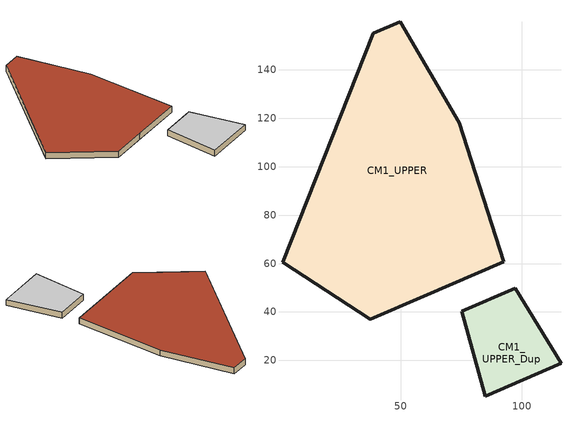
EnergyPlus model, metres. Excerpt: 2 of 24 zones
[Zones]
CM1_UPPER
 floor to CM1_MIDDLE (Interior Floor): 1.08,60.5 38.63,155.14 49.65,159.9 74.19,118.21 92.47,60.75 37.39,36.96 z28.52
 wall outside (Exterior Wall): 37.39,36.96 59.42,46.48 92.47,60.75 74.19,118.21 49.65,159.9 38.63,155.14 1.08,60.5 37.39,36.96 z28.52:32.52
 roof outside (Exterior Roof): 37.39,36.96 92.47,60.75 74.19,118.21 49.65,159.9 38.63,155.14 1.08,60.5 z32.52
CM1_UPPER_Dup
 floor to CM1_MIDDLE_Dup (Interior Floor): 84.8,5.15 75.2,40.22 97.23,49.74 116.18,18.71 z28.52
 wall outside (Exterior Wall): 75.2,40.22 84.8,5.15 116.18,18.71 97.23,49.74 75.2,40.22 z28.52:32.52
 ceiling to CM1_MIDDLE_Dup (Exterior Roof): 84.8,5.15 116.18,18.71 97.23,49.74 75.2,40.22 z32.52
[Building]
275e75bb-538c-4012-b993-0346201a6faa.idf: North Axis {deg}=0; Terrain=City; Solar Distribution or maybe FullExterior=FullInteriorAndExteriorWithReflections
[Site:Location]
CARDIFF	GBR: -3.34, 0, 10
[SizingPeriod:DesignDay] Day of Month=21; Dry-Bulb Temperature Range Modifier Type=DefaultMultipliers; Barometric Pressure {Pa}=11377; Rain {Yes/No}=No; Snow on ground {Yes/No}=No; Daylight Savings Time Indicator=No; Solar Model Indicator=ASHRAEClearSky
Name | Month | Day Type | Maximum Dry-Bulb Temperature {C} | Daily Dry-Bulb Temperature Range {C} | Humidity Condition Type | Wetbulb or Dewpoint at Maximum Dry-Bulb {C} | Wind Speed {m/s} design conditions vs. traditional 6.71 m/s (15 mph) | Wind Direction {Degrees; N=0, S=180} | Clearness {0.0 to 1.1}
Ann Htg 99.6% Condns DB | 2 | WinterDesignDay | -1.1 | 0 | Wetbulb | -1.1 | 5.65889 | 146 | 0
Ann Hum_n 99.6% Condns DP=>MCDB | 2 | WinterDesignDay | -1.1 | 0 | Dewpoint | 0 | 5.65889 | 146 | 0
Ann Htg Wind 99.6% Condns WS=>MCDB | 2 | WinterDesignDay | 5.5 | 0 | Wetbulb | 5.5 | 12.3467 | 146 | 0
Ann Clg .4% Condns DB=>MWB | 8 | SummerDesignDay | 23.9 | 7.74 | Wetbulb | 11.931 | 5.65889 | 188 | 1.2
[Construction]
EXTERIOR WALL: M01 100mm brick, M15 200mm heavyweight concrete, I02 50mm insulation board, F04 Wall air space resistance, G01a 19mm gypsum board
INTERIOR FLOOR: F16 Acoustic tile, F05 Ceiling air space resistance, M11 100mm lightweight concrete
EXTERIOR ROOF: M11 100mm lightweight concrete, F05 Ceiling air space resistance, F16 Acoustic tile
[Material]
M01 100MM BRICK: MediumRough, 0.1016, 0.89, 1920, 790, 0.9, 0.7, 0.7
M15 200MM HEAVYWEIGHT CONCRETE: MediumRough, 0.2032, 1.95, 2240, 900, 0.9, 0.7, 0.7
I02 50MM INSULATION BOARD: MediumRough, 0.0508, 0.03, 43, 1210, 0.9, 0.7, 0.7
G01A 19MM GYPSUM BOARD: MediumSmooth, 0.019, 0.16, 800, 1090, 0.9, 0.4, 0.4
M11 100MM LIGHTWEIGHT CONCRETE: MediumRough, 0.1016, 0.53, 1280, 840, 0.9, 0.5, 0.5
F16 ACOUSTIC TILE: MediumSmooth, 0.0191, 0.06, 368, 590, 0.9, 0.3, 0.3
[Material:AirGap]
F04 WALL AIR SPACE RESISTANCE: 0.15
F05 CEILING AIR SPACE RESISTANCE: 0.18
[Zone] Type=1
CM1_UPPER; CM1_UPPER_Dup
[HVACTemplate:Zone:IdealLoadsAirSystem] Heating Supply Air Temp {C}=40; Max Heating Supply Air Humidity Ratio {kg-H2O/kg-air}=0.008; Min Cooling Supply Air Humidity Ratio {kg-H2O/kg-air}=0.0085; Cooling Limit=LimitFlowRate; Maximum Cooling Air Flow Rate {m3/s}=autosize; Dehumidification Control Type=None; Humidification Control Type=None; Outdoor Air Method=DetailedSpecification; Outdoor Air Economizer Type=DifferentialDryBulb
Name | Template Thermostat | Design Specification Outdoor Air Object
CM1_UPPER | CM1_UPPER_HVAC | CM1_UPPEROutdoorAirCntrl
CM1_UPPER_Dup | CM1_UPPER_Dup_HVAC | CM1_UPPER_DupOutdoorAirCntrl
[DesignSpecification:OutdoorAir] Outdoor Air Method=Sum; Outdoor Air Flow per Person {m3/s-person}=0.0023595; Outdoor Air Flow per Zone Floor Area {m3/s-m2}=0.000304801; Outdoor Air Flow per Zone {m3/s}=0; Outdoor Air Flow Air Changes per Hour {1/hr}=0
CM1_UPPEROutdoorAirCntrl; CM1_UPPER_DupOutdoorAirCntrl
[ElectricEquipment] Schedule=Medium Office Bldg Equip; Design Level Calculation Method=Watts/Area; Watts per Zone Floor Area {W/m2}=7.64241
Name | Zone or ZoneList
CM1_UPPERElectricEquipment | CM1_UPPER
CM1_UPPER_DupElectricEquipment | CM1_UPPER_Dup
[People] Number of People Schedule=Medium Office Bldg Occ; Number of People Calculation Method=People/Area; People per Zone Floor Area {person/m2}=0.0565108; Fraction Radiant=0.3; Activity Level Schedule=Medium Office Activity
Name | Zone or ZoneList
CM1_UPPEROfficePeople | CM1_UPPER
CM1_UPPER_DupOfficePeople | CM1_UPPER_Dup
[Lights] Schedule=Office Bldg Light; Design Level Calculation Method=Watts/Area; Watts per Zone Floor Area {W/m2}=11.8404
Name | Zone or ZoneList
CM1_UPPEROfficeLights | CM1_UPPER
CM1_UPPER_DupOfficeLights | CM1_UPPER_Dup
[ZoneInfiltration:DesignFlowRate] Schedule=Medium Office Infil Quarter On; Design Flow Rate Calculation Method=Flow/Area; Flow per Zone Floor Area {m3/s-m2}=0.000226568
Name | Zone or ZoneList
CM1_UPPER_Infiltration | CM1_UPPER
CM1_UPPER_Dup_Infiltration | CM1_UPPER_Dup
[Schedule:Year]
MEDIUM OFFICE BLDG OCC: Schedule:Week:Daily {cc8d6e51-368d-451a-9b6a-4139d773ba0e}, 1, 1, 1, 3, Schedule:Week:Daily {ff233f80-dcaf-4b18-966b-1bf7394c094d}, 1, 4, 12, 31
OFFICE BLDG LIGHT: Schedule:Week:Daily {77782ce5-1a70-49a7-b72d-db0988271982}, 1, 1, 1, 3, Schedule:Week:Daily {1558189b-593c-4115-b061-465417357844}, 1, 4, 12, 31
MEDIUM OFFICE BLDG EQUIP: Schedule:Week:Daily {6e8d415d-8fa0-48d6-ac4d-d47d8b98405b}, 1, 1, 1, 3, Schedule:Week:Daily {2f904850-a863-4ee8-bc0d-29bfee0f8749}, 1, 4, 12, 31
MEDIUM OFFICE ACTIVITY: Schedule:Week:Daily {28c29561-b365-4a14-8672-9021b01eb02f}, 1, 1, 12, 31
MEDIUM OFFICE INFIL QUARTER ON: Schedule:Week:Daily {10ec3e5a-5294-46cc-8ada-f12e209007b8}, 1, 1, 1, 3, Schedule:Week:Daily {20898e88-71dc-48a1-8bf4-30a1d78b98f6}, 1, 4, 12, 31
[Schedule:Week:Daily]
SCHEDULE:WEEK:DAILY {CC8D6E51-368D-451A-9B6A-4139D773BA0E}: Medium Office Bldg Occ Default Schedule, Medium Office Bldg Occ Default Schedule, Medium Office Bldg Occ Default Schedule, Medium Office Bldg Occ Default Schedule, Medium Office Bldg Occ Default Schedule, Medium Office Bldg Occ Default Schedule, Medium Office Bldg Occ Rule 2 Day Schedule, Medium Office Bldg Occ Default Schedule, Medium Office Bldg Occ Summer Design Day, Medium Office Bldg Occ Winter Design Day, Medium Office Bldg Occ Default Schedule, Medium Office Bldg Occ Default Schedule
SCHEDULE:WEEK:DAILY {FF233F80-DCAF-4B18-966B-1BF7394C094D}: Medium Office Bldg Occ Rule 1 Day Schedule, Medium Office Bldg Occ Default Schedule, Medium Office Bldg Occ Default Schedule, Medium Office Bldg Occ Default Schedule, Medium Office Bldg Occ Default Schedule, Medium Office Bldg Occ Default Schedule, Medium Office Bldg Occ Rule 2 Day Schedule, Medium Office Bldg Occ Default Schedule, Medium Office Bldg Occ Summer Design Day, Medium Office Bldg Occ Winter Design Day, Medium Office Bldg Occ Default Schedule, Medium Office Bldg Occ Default Schedule
SCHEDULE:WEEK:DAILY {77782CE5-1A70-49A7-B72D-DB0988271982}: Office Bldg Light Default Schedule, Office Bldg Light Default Schedule, Office Bldg Light Default Schedule, Office Bldg Light Default Schedule, Office Bldg Light Default Schedule, Office Bldg Light Default Schedule, Office Bldg Light Rule 2 Day Schedule, Office Bldg Light Default Schedule, Office Bldg Light Summer Design Day, Office Bldg Light Winter Design Day, Office Bldg Light Default Schedule, Office Bldg Light Default Schedule
SCHEDULE:WEEK:DAILY {1558189B-593C-4115-B061-465417357844}: Office Bldg Light Rule 1 Day Schedule, Office Bldg Light Default Schedule, Office Bldg Light Default Schedule, Office Bldg Light Default Schedule, Office Bldg Light Default Schedule, Office Bldg Light Default Schedule, Office Bldg Light Rule 2 Day Schedule, Office Bldg Light Default Schedule, Office Bldg Light Summer Design Day, Office Bldg Light Winter Design Day, Office Bldg Light Default Schedule, Office Bldg Light Default Schedule
SCHEDULE:WEEK:DAILY {6E8D415D-8FA0-48D6-AC4D-D47D8B98405B}: Medium Office Bldg Equip Default Schedule, Medium Office Bldg Equip Default Schedule, Medium Office Bldg Equip Default Schedule, Medium Office Bldg Equip Default Schedule, Medium Office Bldg Equip Default Schedule, Medium Office Bldg Equip Default Schedule, Medium Office Bldg Equip Rule 2 Day Schedule, Medium Office Bldg Equip Default Schedule, Medium Office Bldg Equip Summer Design Day, Medium Office Bldg Equip Winter Design Day, Medium Office Bldg Equip Default Schedule, Medium Office Bldg Equip Default Schedule
SCHEDULE:WEEK:DAILY {2F904850-A863-4EE8-BC0D-29BFEE0F8749}: Medium Office Bldg Equip Rule 1 Day Schedule, Medium Office Bldg Equip Default Schedule, Medium Office Bldg Equip Default Schedule, Medium Office Bldg Equip Default Schedule, Medium Office Bldg Equip Default Schedule, Medium Office Bldg Equip Default Schedule, Medium Office Bldg Equip Rule 2 Day Schedule, Medium Office Bldg Equip Default Schedule, Medium Office Bldg Equip Summer Design Day, Medium Office Bldg Equip Winter Design Day, Medium Office Bldg Equip Default Schedule, Medium Office Bldg Equip Default Schedule
SCHEDULE:WEEK:DAILY {28C29561-B365-4A14-8672-9021B01EB02F}: Medium Office Activity Default Schedule, Medium Office Activity Default Schedule, Medium Office Activity Default Schedule, Medium Office Activity Default Schedule, Medium Office Activity Default Schedule, Medium Office Activity Default Schedule, Medium Office Activity Default Schedule, Medium Office Activity Default Schedule, Medium Office Activity Summer Design Day, Medium Office Activity Winter Design Day, Medium Office Activity Default Schedule, Medium Office Activity Default Schedule
SCHEDULE:WEEK:DAILY {10EC3E5A-5294-46CC-8ADA-F12E209007B8}: Medium Office Infil Quarter On Default Schedule, Medium Office Infil Quarter On Default Schedule, Medium Office Infil Quarter On Default Schedule, Medium Office Infil Quarter On Default Schedule, Medium Office Infil Quarter On Default Schedule, Medium Office Infil Quarter On Default Schedule, Medium Office Infil Quarter On Rule 2 Day Schedule, Medium Office Infil Quarter On Default Schedule, Medium Office Infil Quarter On Summer Design Day, Medium Office Infil Quarter On Winter Design Day, Medium Office Infil Quarter On Default Schedule, Medium Office Infil Quarter On Default Schedule
SCHEDULE:WEEK:DAILY {20898E88-71DC-48A1-8BF4-30A1D78B98F6}: Medium Office Infil Quarter On Rule 1 Day Schedule, Medium Office Infil Quarter On Default Schedule, Medium Office Infil Quarter On Default Schedule, Medium Office Infil Quarter On Default Schedule, Medium Office Infil Quarter On Default Schedule, Medium Office Infil Quarter On Default Schedule, Medium Office Infil Quarter On Rule 2 Day Schedule, Medium Office Infil Quarter On Default Schedule, Medium Office Infil Quarter On Summer Design Day, Medium Office Infil Quarter On Winter Design Day, Medium Office Infil Quarter On Default Schedule, Medium Office Infil Quarter On Default Schedule
[Schedule:Day:Interval]
MEDIUM OFFICE BLDG OCC DEFAULT SCHEDULE: No, 06:00, 0, 07:00, 0.1, 08:00, 0.2, 12:00, 0.95, 13:00, 0.5, 17:00, 0.95, 18:00, 0.7, 20:00, 0.4, 22:00, 0.1, 24:00, 0.05
MEDIUM OFFICE BLDG OCC RULE 2 DAY SCHEDULE: No, 06:00, 0, 08:00, 0.1, 14:00, 0.5, 17:00, 0.1, 24:00, 0
MEDIUM OFFICE BLDG OCC SUMMER DESIGN DAY: No, 06:00, 0, 22:00, 1, 24:00, 0.05
MEDIUM OFFICE BLDG OCC WINTER DESIGN DAY; MEDIUM OFFICE BLDG OCC RULE 1 DAY SCHEDULE; OFFICE BLDG LIGHT WINTER DESIGN DAY; MEDIUM OFFICE BLDG EQUIP WINTER DESIGN DAY: No, 24:00, 0
OFFICE BLDG LIGHT DEFAULT SCHEDULE: No, 05:00, 0.05, 07:00, 0.1, 08:00, 0.3, 17:00, 0.9, 18:00, 0.7, 20:00, 0.5, 22:00, 0.3, 23:00, 0.1, 24:00, 0.05
OFFICE BLDG LIGHT RULE 2 DAY SCHEDULE: No, 06:00, 0.05, 08:00, 0.1, 14:00, 0.5, 17:00, 0.15, 24:00, 0.05
OFFICE BLDG LIGHT SUMMER DESIGN DAY; MEDIUM OFFICE BLDG EQUIP SUMMER DESIGN DAY; MEDIUM OFFICE INFIL QUARTER ON RULE 1 DAY SCHEDULE: No, 24:00, 1
OFFICE BLDG LIGHT RULE 1 DAY SCHEDULE: No, 24:00, 0.05
MEDIUM OFFICE BLDG EQUIP DEFAULT SCHEDULE: No, 08:00, 0.4, 12:00, 0.9, 13:00, 0.8, 17:00, 0.9, 18:00, 0.8, 20:00, 0.6, 22:00, 0.5, 24:00, 0.4
MEDIUM OFFICE BLDG EQUIP RULE 2 DAY SCHEDULE: No, 06:00, 0.3, 08:00, 0.4, 14:00, 0.5, 17:00, 0.35, 24:00, 0.3
MEDIUM OFFICE BLDG EQUIP RULE 1 DAY SCHEDULE: No, 24:00, 0.3
MEDIUM OFFICE ACTIVITY DEFAULT SCHEDULE; MEDIUM OFFICE ACTIVITY SUMMER DESIGN DAY; MEDIUM OFFICE ACTIVITY WINTER DESIGN DAY: No, 24:00, 120
MEDIUM OFFICE INFIL QUARTER ON DEFAULT SCHEDULE; MEDIUM OFFICE INFIL QUARTER ON SUMMER DESIGN DAY: No, 06:00, 1, 22:00, 0.25, 24:00, 1
MEDIUM OFFICE INFIL QUARTER ON RULE 2 DAY SCHEDULE; MEDIUM OFFICE INFIL QUARTER ON WINTER DESIGN DAY: No, 06:00, 1, 18:00, 0.25, 24:00, 1
